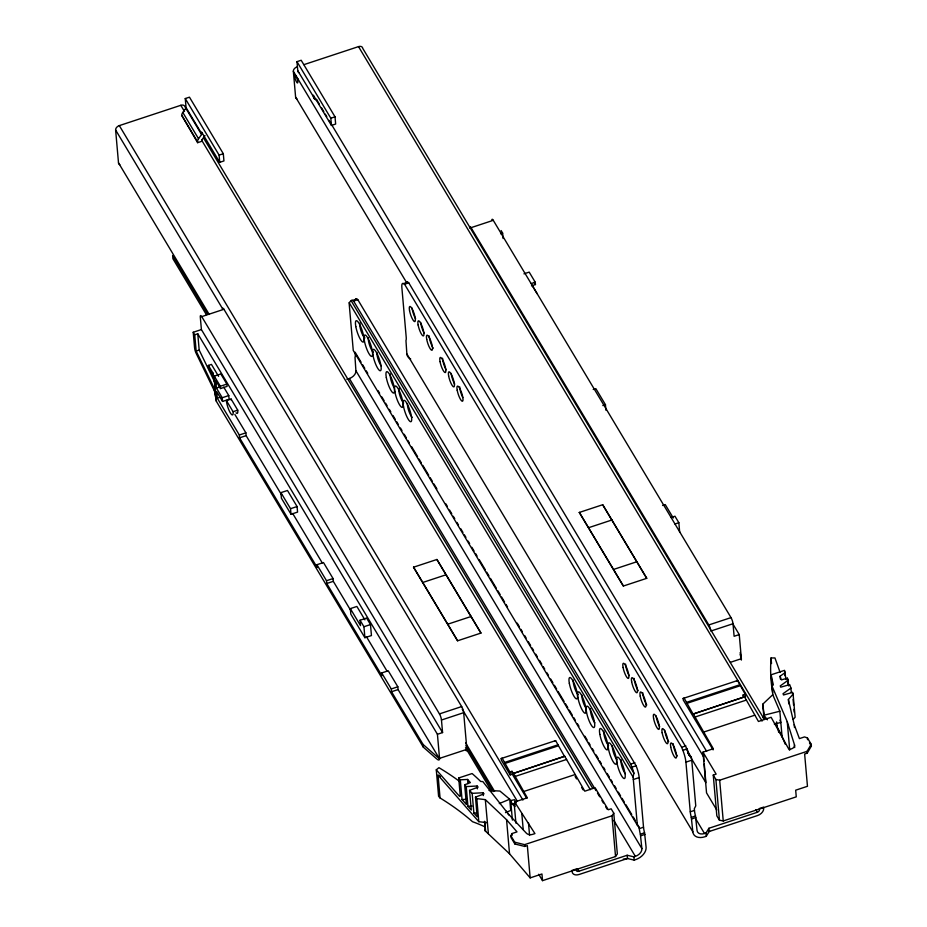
<?xml version="1.0" encoding="UTF-8"?>
<svg xmlns="http://www.w3.org/2000/svg" width="927" height="927" viewBox="0 0 927 927"><rect width="100%" height="100%" fill="white"/><g stroke="black" fill="none" stroke-linecap="round" stroke-linejoin="round"><path stroke-width="1.39" d="M485.157 829.792L485.25 830.94L509.537 853.79L530.163 877.881L541.947 873.987L542.527 880.65L615.54 856.536L617.336 853.941L613.778 813.188L611.148 808.808L608.286 809.758L595.122 787.765L584.786 791.183L564.705 756.258L513.28 773.466L511.982 771.299L509.885 771.994L502.225 758.251L501.206 758.529L501.322 760.082L510.186 774.902L512.283 774.207L526.745 798.367M530.163 877.881L527.336 845.598L524.752 846.444L514.879 843.987L511.067 837.614L510.904 835.806L511.913 833.57L516.999 831.89L506.559 819.7L485.319 799.619L476.791 798.622L475.47 797.127L484.045 793.871L483.071 792.77L472.156 793.338L469.549 790.372L478.112 787.116L477.15 786.015L466.223 786.583L464.659 784.787L470.371 782.62L467.59 779.445L460.302 779.816L458.691 777.973L472.11 773.547A293.349 204.508 -5 0 1 480.696 781.473L482.84 781.577L508.228 813.836L526.432 833.257A5.064 3.523 -5 0 0 532.608 834.37L534.937 833.593L514.636 801.994L527.312 797.811L513.407 773.199M513.28 773.466L564.705 756.258M713.095 749.862L683.257 700.001L683.141 698.437L684.149 698.17L693.106 714.068L744.532 696.861L758.448 721.473L771.125 717.289L789.086 749.653L791.426 748.877A5.064 3.523 -5 0 0 794.451 744.729L787.243 721.681L772.017 686.073L773.35 684.81A293.349 204.508 -5 0 1 771.171 674.775L784.59 670.337L785.969 679.491M693.106 714.068L744.532 696.861M693.234 713.813L713.315 748.738L702.979 752.145L716.131 774.126L713.257 775.076L716.826 815.83L719.445 820.21L723.245 820.963L796.258 796.849L795.679 790.186L807.463 786.293L804.636 754.01L807.22 753.153L807.069 751.345L811.218 744.254L807.405 737.88L804.485 736.93L799.41 738.61L794.219 724.694L788.379 699.514L793.106 694.149L792.492 692.423L783.5 694.972L783.048 693.697L790.928 688.054L789.7 684.624L780.719 687.174L780.256 685.899L788.135 680.256L787.405 678.182L781.403 679.885L780.094 676.223L785.354 672.457M807.22 753.153L811.38 746.061L811.218 744.254M705.968 833.049L708.9 828.274L757.301 812.284A2.526 1.715 -30.9 0 0 759.48 809.7L759.375 808.529L763.581 807.139L763.686 808.309A7.08 4.809 -30.9 0 1 757.591 815.528L709.178 831.519L706.247 836.305L704.81 836.78A12.144 8.239 -30.9 0 1 692.828 831.82L406.86 353.929L405.956 340.545A12.642 2.908 71.7 0 0 406.2 337.104L401.854 287.428A12.642 2.908 71.7 0 1 403.558 283.592L407.764 282.202L408.761 282.839L687.058 748.946A12.642 2.908 71.7 0 1 689.062 755.03A15.655 2.155 51.7 0 0 691.403 757.602A12.642 2.908 71.7 0 1 691.762 760.21L695.76 805.876L694.323 808.692L694.474 810.407A12.642 2.908 71.7 0 0 695.505 815.992L697.034 830.43A7.59 5.156 -30.9 0 0 704.52 833.524L705.968 833.049L706.247 836.305M510.904 835.806L514.717 842.179L524.589 844.648L611.982 815.783L613.778 813.188M197.625 142.677L181.819 115.493A5.817 3.951 -30.9 0 1 182.804 112.457L185.84 108.25A1.263 0.857 -30.9 0 0 186.06 107.59L185.261 98.552L189.467 97.173L223.314 153.72L223.94 160.939L219.734 162.329L201.623 132.063L201.785 133.87A1.263 0.857 -30.9 0 1 201.565 134.531L198.54 138.737A5.817 3.951 -30.9 0 0 197.544 141.773L197.625 142.677L201.831 141.286L201.75 140.383A1.263 0.857 -30.9 0 1 201.97 139.722L205.006 135.516M793.234 719.364L795.123 717.22L793.106 694.149M764.057 718.228L762.666 704.265L772.77 694.694L771.171 674.775M485.18 826.954A346.999 129.224 -16.6 0 0 472.538 821.716A288.61 201.205 -5 0 0 440.058 797.973L438.598 796.305L436.281 769.804L438.923 767.672A293.349 204.508 -5 0 1 459.641 781.473M762.724 717.579L764.96 716.548L767.429 719.816M499.294 803.558L509.723 799.225L510.707 810.465L505.493 812.631M298.749 72.596A5.817 3.951 -30.9 0 1 297.764 70.695L296.976 61.657L301.182 60.267L335.018 116.825L335.655 124.044L331.449 125.435L313.338 95.168L313.488 96.976A5.817 3.951 -30.9 0 0 314.948 99.212L317.324 100.556M209.178 314.392L118.505 162.862L115.62 130A4.299 2.92 -30.9 0 1 119.328 125.609L180.788 105.307A4.299 2.92 -30.9 0 1 185.029 107.069M303.882 64.658L358.517 46.617A4.299 2.92 -30.9 0 1 362.758 48.366L764.335 719.422M219.734 162.329L219.108 155.11L223.314 153.72M331.449 125.435L330.812 118.216L335.018 116.825M437.718 759.677A4.774 1.9 60.1 0 0 438.738 759.978L439.004 759.908A4.519 1.796 60.1 0 0 439.491 759.248L439.56 758.912A4.554 1.043 71.7 0 0 439.537 758.379L437.428 734.277L442.573 732.573L201.402 329.56L200.302 316.999A4.554 1.043 71.7 0 1 201.727 316.617L223.928 309.282L461.669 706.571A4.554 1.043 71.7 0 1 463.674 712.689L466.884 749.352A4.554 1.043 71.7 0 1 465.968 750.464M469.641 228.042A4.554 1.043 71.7 0 1 471.067 227.66L493.268 220.325L731.009 617.614A4.554 1.043 71.7 0 1 733.014 623.732L734.114 636.281L739.248 634.578L732.573 623.419M194.6 348.054L193.222 332.26L201.402 329.56M436.976 759.143L423.315 747.15L216.408 401.403L214.334 388.517L196.153 351.066L194.728 334.786L197.764 333.778L437.428 734.277M500.603 233.755L502.631 233.094L501.113 230.556M196.153 351.066L199.189 350.07L197.764 333.778M639.167 826.907L637.336 825.181L353.268 350.476L349.27 304.798A12.642 2.908 71.7 0 1 349.224 302.735A15.655 8.447 -84.5 0 1 351.171 300.765A12.642 2.908 71.7 0 1 352.608 300.418L356.814 299.027L357.81 299.676L636.119 765.772A12.642 2.908 71.7 0 1 639.178 777.568L643.523 827.232A12.642 2.908 71.7 0 0 644.566 832.817L646.096 847.255A12.144 8.239 -30.9 0 1 635.632 859.63L634.195 860.105L627.452 858.518L579.039 874.509A7.08 4.809 -30.9 0 1 572.052 871.612L571.947 870.43L576.165 869.039L576.258 870.221A2.526 1.715 -30.9 0 0 578.761 871.253L627.162 855.262L633.906 856.849L635.354 856.374A7.59 5.156 -30.9 0 0 641.89 848.645L640.36 834.207A12.642 2.908 71.7 0 1 639.317 828.622L636.942 823.188M352.608 300.418L353.604 301.055L357.81 299.676M403.558 283.592L404.554 284.23L408.761 282.839M216.176 398.714L215.18 386.443L213.256 376.223L208.668 368.552L208.401 365.412L211.437 364.404L218.587 376.35M208.401 365.412L212.99 373.083L214.902 383.291L214.276 376.119L220.823 373.963L226.883 384.091L227.08 386.385L220.533 388.552L215.771 380.58L216.42 388.031L222.225 397.729L222.55 401.426L229.096 399.27L228.772 395.574L223.697 387.08M523.952 273.836L529.19 272.109L535.25 282.237L535.447 284.543L531.519 285.84M220.533 388.552L220.336 386.246L226.883 384.091M531.322 283.535L535.25 282.237M216.42 388.031L220.348 386.733M350.962 610.847L333.303 581.333L333.06 578.552L323.477 562.55L316.93 564.705L317.173 567.486L239.572 437.811L239.328 434.995L217.312 398.216L219.931 397.347M222.225 397.729L228.772 395.574M237.741 410.163L233.071 411.704A8.853 2.039 71.7 0 1 230.336 412.897A8.853 2.039 71.7 0 1 226.408 400.58L231.09 399.039L237.741 410.163A8.853 2.039 71.7 0 1 236.049 412.805M346.883 379.317L349.375 378.494A7.59 5.156 -30.9 0 0 355.91 370.754L355.006 357.37A12.642 2.908 71.7 0 0 355.25 353.929L355.099 352.214L361.055 362.156M239.328 434.995L245.875 432.839L234.867 414.439M239.572 437.811L246.118 435.644L245.875 432.839M280.927 492.643L287.474 490.476L297.08 506.536L297.567 512.098L291.02 514.253L281.414 498.205L280.927 492.643L290.533 508.691L291.02 514.253M593.222 389.491L595.841 388.633L605.447 404.682L605.934 410.244M290.533 508.691L297.08 506.536M602.828 405.551L605.447 404.682M381.704 672.944L391.287 688.958L391.53 691.739L423.083 744.462L439.56 758.912L398.077 689.572L397.834 686.791L388.251 670.789L381.704 672.944L381.947 675.725L326.756 583.5L326.513 580.719L333.06 578.552M326.756 583.5L333.303 581.333M413.546 567.197L436.918 559.479L480.951 633.071L457.59 640.789L413.546 567.197L457.59 640.789M579.329 512.446L602.701 504.728L646.745 578.321L623.373 586.038L579.329 512.446L623.373 586.038M423.013 582.388L446.385 574.67M588.796 527.637L612.168 519.908M350.336 608.622L360.522 625.644L360.047 620.233L366.594 618.066L370.487 624.566L371.449 635.551L364.902 637.706L350.823 614.184L350.336 608.622L356.883 606.455L364.89 619.839M662.631 505.47L665.25 504.612L673.257 517.984M671.032 517.521L674.96 516.223L678.854 522.724L679.688 532.33M364.902 637.706L363.94 626.733L370.487 624.566M674.926 524.022L678.854 522.724M447.984 624.126L471.356 616.409M613.778 569.363L637.15 561.646M391.287 688.958L397.834 686.791M391.53 691.739L398.077 689.572M201.727 316.617L439.468 713.906L461.669 706.571M471.067 227.66L708.807 624.949L731.009 617.614M442.573 732.573L441.472 720.024L463.674 712.689M712.121 630.627L733.014 623.732M439.537 758.379L466.884 749.352M730.43 662.307L741.357 658.691L739.248 634.578M501.206 758.529L555.621 740.615L564.578 756.513M683.141 698.437L737.556 680.534L745.215 694.265L745.517 697.174M504.705 762.423L558.112 744.775M686.64 702.33L740.036 684.694M504.809 763.5L558.205 745.864M686.733 703.408L740.14 685.771M743.315 696.895L743.118 694.96L745.215 694.265M515.308 776.386L566.606 759.433M695.134 716.988L746.432 700.047M523.57 791.565L574.879 774.624M703.408 732.168L754.705 715.227M353.604 301.055L630.696 764.103L634.902 762.712M404.554 284.23L681.646 747.278L685.853 745.887M516.281 802.759L514.462 799.723L510.673 800.534L512.272 804.091L514.948 803.211M630.696 764.103L631.913 767.162L636.119 765.772M692.828 831.82L691.299 817.382A12.642 2.908 71.7 0 1 690.267 811.797L685.922 762.133A12.642 2.908 71.7 0 0 682.851 750.325L687.058 748.946M637.336 825.181L633.338 779.503L639.178 777.568M685.922 762.133L691.762 760.21M713.257 775.076L715.887 779.456L719.676 780.21L807.069 751.345M639.317 828.622L643.523 827.232M690.267 811.797L694.474 810.407M640.36 834.207L644.566 832.817M691.299 817.382L695.505 815.992M640.766 835.76L644.972 834.381M691.704 818.935L695.91 817.544M736.536 680.8L737.556 680.534M554.613 740.893L555.621 740.615M772.77 694.694L779.839 711.229L764.288 715.146L762.666 704.265M774.346 724.103L780.824 722.469A293.349 204.508 -5 0 1 779.92 720.128M460.302 779.816L462.028 799.526L466.884 799.271M466.223 786.583L467.95 806.281L472.052 806.073M472.156 793.338L473.871 813.037L476.605 812.898M772.666 692.863L772.562 692.307A293.349 204.508 -5 0 1 771.044 657.973L774.949 657.938L780.082 672.307M489.039 790.488L499.92 791.044L509.723 799.225M440.058 797.973L438.065 775.215L478.807 821.693L487.428 822.701M512.272 804.091L515.03 806.49L514.636 801.994M436.281 769.804L459.097 795.841A2.538 0.834 65.4 0 0 460.244 795.517M462.028 799.526L466.385 804.485L464.659 784.787M467.95 806.281L471.275 810.071L469.549 790.372M473.871 813.037L477.196 816.826L475.47 797.127M534.091 282.26L535.447 284.543M809.468 742.875L811.38 746.061M532.063 285.226L537.139 293.72M358.517 46.617L762.11 721.044M743.118 694.96L744.416 697.127M602.701 504.728L646.745 578.321M755.818 809.792L757.301 812.284M296.976 61.657L330.812 118.216M316.385 99.201L319.351 104.172M321.588 107.903L323.813 111.622M325.307 114.114L326.791 116.593M329.015 120.325L330.51 122.804M331.993 125.284L706.594 751.276M297.764 70.695L314.948 99.212M297.057 66.906A4.299 2.92 -30.9 0 0 293.349 71.298L703.639 756.907L704.01 761.206M686.2 748.912L691.403 757.602M293.349 71.298L295.609 97.126L406.258 282.017M687.695 752.318L705.899 782.736L704.265 764.08M687.579 752.55L689.062 755.03M716.78 810.001L706.548 792.898L702.979 752.145M695.609 818.634L704.52 833.524M351.171 300.765L633.906 773.245A15.655 8.447 -84.5 0 1 632.979 776.896A12.642 2.908 71.7 0 1 633.338 779.503M349.224 302.735L632.979 776.896M362.538 364.635L364.774 368.367M366.258 370.846L367.741 373.338M378.158 390.73L379.641 393.222M381.878 396.953L384.102 400.673M385.586 403.164L387.08 405.644M389.305 409.375L390.8 411.855M393.025 415.586L395.261 419.317M396.744 421.797L398.228 424.288M400.464 428.019L401.947 430.499M404.184 434.23L406.408 437.961M407.903 440.441L409.386 442.921M411.623 446.652L417.567 456.594M419.05 459.085L421.287 462.805M422.77 465.296L428.726 475.238M430.209 477.718L432.445 481.449M433.929 483.929L436.907 488.9M445.829 503.813L447.312 506.304M449.549 510.035L451.773 513.755M453.257 516.246L454.751 518.726M456.976 522.457L458.471 524.937M460.696 528.668L462.932 532.399M464.415 534.879L465.899 537.37M468.135 541.101L469.618 543.581M471.855 547.312L474.079 551.044M475.574 553.523L477.057 556.015M479.294 559.734L485.238 569.676M486.721 572.168L488.958 575.887M490.441 578.378L496.397 588.321M497.88 590.8L500.117 594.531M501.6 597.023L504.578 601.994M506.061 604.474L507.544 606.953M517.22 623.118L519.444 626.837M520.928 629.329L522.422 631.808M524.647 635.54L526.142 638.031M528.367 641.751L530.603 645.482M532.086 647.961L533.57 650.453M535.806 654.184L537.289 656.664M539.526 660.395L541.75 664.126M543.245 666.606L544.728 669.097M546.965 672.817L548.448 675.308M550.684 679.039L552.909 682.759M554.392 685.25L556.629 688.97M558.112 691.461L564.068 701.403M565.551 703.883L567.788 707.614M569.271 710.105L572.249 715.076M573.732 717.556L575.215 720.047M577.451 723.767L578.935 726.258M584.891 736.2L587.115 739.92M588.599 742.411L590.093 744.891M592.318 748.622L593.813 751.113M596.038 754.833L598.274 758.564M599.757 761.055L601.241 763.535M603.477 767.266L604.96 769.746M607.197 773.477L609.421 777.208M610.916 779.688L612.399 782.179M614.636 785.899L616.119 788.39M618.355 792.121L620.58 795.841M622.063 798.332L624.3 802.064M625.783 804.543L631.739 814.485M633.222 816.965L635.458 820.696M355.91 370.754L641.89 848.645M185.261 98.552L219.108 155.11M349.375 378.494L595.98 790.592M597.463 793.072L599.699 796.791M601.924 800.522L603.407 803.002M605.632 806.722L607.127 809.213M613.813 820.383L635.354 856.374M186.06 107.59L201.785 133.87M185.84 108.25L201.565 134.531M203.604 138.088L592.701 788.321M180.788 105.307L184.508 111.518M201.599 140.093L590.325 789.677M182.804 112.457L198.54 138.737M181.819 115.493L197.544 141.773M575.099 776.502L576.559 778.935M581.646 787.44L583.106 789.874M436.918 559.479L480.951 633.071M577.266 868.773L578.761 871.253M119.328 125.609L522.921 800.047M115.62 130L222.723 308.969M462.214 709.178L517.196 801.044M465.609 742.898L494.589 791.345M506.478 811.218L508.714 814.937M207.532 313.824L172.631 255.504L172.92 258.749L206.327 314.589M465.945 745.656L493.431 791.565M465.493 747.672L491.484 791.102M538.714 874.277L542.527 880.65M193.222 332.26L194.728 334.786M214.276 376.119L220.336 386.246M360.047 620.233L363.94 626.733M226.408 400.58L233.071 411.704M246.118 435.644L281.588 494.925M292.677 513.454L322.237 562.863M366.42 636.675L387.022 671.113M222.55 401.426L216.744 391.727L217.312 398.216M316.93 564.705L326.513 580.719M199.189 350.07L215.806 384.288M216.408 401.403L214.577 391.275L196.176 353.372A4.554 1.043 71.7 0 1 194.74 349.004M775.887 723.211A352.503 121.564 -9.5 0 0 776.965 726.2A353.152 121.785 -9.5 0 0 781.09 734.138L785.331 744.323M681.646 747.278L682.851 750.325M741.206 659.445L741.403 660.036L740.175 652.515M740.291 654.462L740.8 657.289M511.982 771.299L512.283 774.207M509.885 771.994L510.186 774.902M807.405 737.88L807.556 739.688M792.492 692.423L792.736 695.238M793.106 699.456L793.593 705.088M793.964 709.306L794.207 712.121M794.219 724.694L794.474 727.533M790.928 688.054L791.299 692.272M794.451 744.729L794.706 747.568M788.135 680.256L788.634 685.887M787.405 678.182L787.892 683.813M788.379 699.514L788.761 703.836M784.717 671.693L785.065 675.737M787.243 721.681L789.723 750.094M780.094 676.223L780.349 679.039M779.839 711.229L782.064 736.698M778.344 729.352L778.587 732.168M771.044 657.973L771.531 663.547M776.594 721.901L776.965 726.2M719.676 780.21L723.245 820.963M715.887 779.456L719.445 820.21M708.9 828.274L709.178 831.519M633.906 856.849L634.195 860.105M627.162 855.262L627.452 858.518M611.982 815.783L615.54 856.536M502.631 233.094L503.106 238.517M528.471 822.782L529.584 835.436M521.855 814.068L523.21 829.526M524.589 844.648L524.752 846.444M514.415 806.096L515.91 823.153M514.717 842.179L514.879 843.987M510.673 800.534L512.388 820.094M511.913 833.57L512.075 835.378M506.559 819.7L509.537 853.79M485.319 799.619L488.39 833.709M483.071 792.77L483.326 795.586M484.786 821.693L485.621 831.218M484.473 821.31L485.319 831.009M477.15 786.015L477.393 788.831M476.791 798.622L478.807 821.693M467.59 779.445L467.961 783.663M458.691 777.973L460.244 795.505M423.083 744.462L423.315 747.15M214.821 383.152L215.087 386.292M212.99 373.083L213.256 376.223M214.334 388.517L214.577 391.275M491.82 220.244A4.554 1.043 71.7 0 1 493.268 220.325M708.807 624.949A4.554 1.043 71.7 0 1 710.812 631.067M741.357 658.691A4.554 1.043 71.7 0 1 741.38 659.224M433.245 348.17A7.961 1.831 71.7 0 1 432.782 347.451M432.306 346.594A7.961 1.831 71.7 0 1 429.236 335.922M424.195 333.117A7.961 1.831 71.7 0 1 420.696 322.411M415.62 318.784A7.961 1.831 71.7 0 1 412.121 308.077M406.547 282.665A15.655 2.155 51.7 0 0 406.327 282.55A12.642 2.908 71.7 0 1 407.764 282.202M410.684 358.969A12.144 8.239 -30.9 0 1 406.86 353.929M709.7 830.859A5.052 3.523 -5 0 1 708.495 831.623M668.691 741.635A7.961 1.831 71.7 0 1 664.729 730.209M677.278 755.968A7.961 1.831 71.7 0 1 673.269 743.721M659.653 726.583A7.961 1.831 71.7 0 1 656.154 715.876M629.155 675.598A7.961 1.831 71.7 0 1 625.609 664.068M646.768 704.995A7.961 1.831 71.7 0 1 642.77 692.736M638.193 690.65A7.961 1.831 71.7 0 1 634.184 678.402M446.119 369.757A7.961 1.831 71.7 0 1 442.585 358.216M454.705 384.091A7.961 1.831 71.7 0 1 451.206 373.384M462.805 397.579A7.961 1.831 71.7 0 1 459.746 386.895M703.639 756.907A4.299 2.92 -30.9 0 1 703.941 755.366M297.926 79.177A4.044 0.927 71.7 0 1 297.718 78.575M296.964 98.911A4.299 2.92 -30.9 0 1 295.609 97.126M231.182 400.082A8.853 2.039 71.7 0 1 231.09 399.039M222.48 309.201A4.554 1.043 71.7 0 1 223.928 309.282M439.468 713.906A4.554 1.043 71.7 0 1 441.472 720.024M438.065 775.215A288.61 201.205 -5 0 1 440.383 776.641M381.333 366.014A7.961 1.831 71.7 0 1 378.158 359.525A7.961 1.831 71.7 0 1 376.918 352.527M373.164 352.063A7.961 1.831 71.7 0 1 369.583 345.192A7.961 1.831 71.7 0 1 368.448 337.66M364.937 337.938A7.961 1.831 71.7 0 1 360.997 330.858A7.961 1.831 71.7 0 1 360.047 322.978M412.248 417.382A7.961 1.831 71.7 0 1 408.865 411.101A7.961 1.831 71.7 0 1 407.428 403.5M403.662 403.036A7.961 1.831 71.7 0 1 399.896 395.574A7.961 1.831 71.7 0 1 399.131 388.286M394.242 387.764A7.961 1.831 71.7 0 1 390.974 380.047A7.961 1.831 71.7 0 1 390.557 373.952M586.281 708.506A7.961 1.831 71.7 0 1 583.106 702.017A7.961 1.831 71.7 0 1 581.878 695.007M578.112 694.555A7.961 1.831 71.7 0 1 574.531 687.683A7.961 1.831 71.7 0 1 573.396 680.151M594.867 722.84A7.961 1.831 71.7 0 1 591.496 715.76A7.961 1.831 71.7 0 1 590.557 708.819M625.366 773.813A7.961 1.831 71.7 0 1 622.005 766.733A7.961 1.831 71.7 0 1 621.067 759.792M616.791 759.48A7.961 1.831 71.7 0 1 613.616 752.991A7.961 1.831 71.7 0 1 612.376 745.98M608.61 745.528A7.961 1.831 71.7 0 1 605.03 738.657A7.961 1.831 71.7 0 1 603.906 731.125M631.913 767.162A12.642 2.908 71.7 0 1 633.906 773.245M355.203 299.885A12.642 2.908 71.7 0 1 356.814 299.027M627.811 858.135A5.052 3.523 -5 0 1 623.35 859.062M119.85 164.647A4.299 2.92 -30.9 0 1 118.505 162.862M418.123 324.983A7.961 1.831 71.7 0 0 423.372 335.922A7.961 1.831 71.7 0 0 421.194 324.16A7.961 1.831 71.7 0 0 418.123 324.983M409.549 310.649A7.961 1.831 71.7 0 0 414.798 321.588A7.961 1.831 71.7 0 0 412.619 309.827A7.961 1.831 71.7 0 0 409.549 310.649M440.047 361.623A7.961 1.831 71.7 0 0 445.296 372.561A7.961 1.831 71.7 0 0 443.118 360.8A7.961 1.831 71.7 0 0 440.047 361.623M426.71 339.317A7.961 1.831 71.7 0 0 431.947 350.267A7.961 1.831 71.7 0 0 429.769 338.494A7.961 1.831 71.7 0 0 426.71 339.317M670.742 747.116A7.961 1.831 71.7 0 0 675.98 758.054A7.961 1.831 71.7 0 0 673.802 746.293A7.961 1.831 71.7 0 0 670.742 747.116M662.156 732.782A7.961 1.831 71.7 0 0 667.405 743.721A7.961 1.831 71.7 0 0 665.227 731.959A7.961 1.831 71.7 0 0 662.156 732.782M653.581 718.437A7.961 1.831 71.7 0 0 658.83 729.387A7.961 1.831 71.7 0 0 656.652 717.614A7.961 1.831 71.7 0 0 653.581 718.437M640.233 696.142A7.961 1.831 71.7 0 0 645.482 707.081A7.961 1.831 71.7 0 0 643.303 695.32A7.961 1.831 71.7 0 0 640.233 696.142M631.658 681.797A7.961 1.831 71.7 0 0 636.907 692.747A7.961 1.831 71.7 0 0 634.717 680.986A7.961 1.831 71.7 0 0 631.658 681.797M623.071 667.463A7.961 1.831 71.7 0 0 628.321 678.413A7.961 1.831 71.7 0 0 626.142 666.64A7.961 1.831 71.7 0 0 623.071 667.463M457.208 390.29A7.961 1.831 71.7 0 0 462.457 401.24A7.961 1.831 71.7 0 0 460.279 389.467A7.961 1.831 71.7 0 0 457.208 390.29M448.633 375.956A7.961 1.831 71.7 0 0 453.882 386.895A7.961 1.831 71.7 0 0 451.692 375.134A7.961 1.831 71.7 0 0 448.633 375.956M294.867 77.393A4.044 0.927 71.7 0 0 297.532 82.955A4.044 0.927 71.7 0 0 296.431 76.976A4.044 0.927 71.7 0 0 294.867 77.393M372.978 355.296A11.251 2.584 71.7 0 0 380.394 370.754A11.251 2.584 71.7 0 0 377.312 354.126A11.251 2.584 71.7 0 0 372.978 355.296M386.327 377.59A11.251 2.584 71.7 0 0 393.732 393.06A11.251 2.584 71.7 0 0 390.661 376.432A11.251 2.584 71.7 0 0 386.327 377.59M364.404 340.951A11.251 2.584 71.7 0 0 371.808 356.42A11.251 2.584 71.7 0 0 368.737 339.792A11.251 2.584 71.7 0 0 364.404 340.951M355.817 326.617A11.251 2.584 71.7 0 0 363.233 342.086A11.251 2.584 71.7 0 0 360.151 325.458A11.251 2.584 71.7 0 0 355.817 326.617M403.488 406.269A11.251 2.584 71.7 0 0 410.893 421.727A11.251 2.584 71.7 0 0 407.822 405.111A11.251 2.584 71.7 0 0 403.488 406.269M394.902 391.924A11.251 2.584 71.7 0 0 402.318 407.393A11.251 2.584 71.7 0 0 399.236 390.765A11.251 2.584 71.7 0 0 394.902 391.924M577.927 697.776A11.251 2.584 71.7 0 0 585.343 713.234A11.251 2.584 71.7 0 0 582.26 696.617A11.251 2.584 71.7 0 0 577.927 697.776M569.352 683.442A11.251 2.584 71.7 0 0 576.756 698.9A11.251 2.584 71.7 0 0 573.686 682.284A11.251 2.584 71.7 0 0 569.352 683.442M586.513 712.11A11.251 2.584 71.7 0 0 593.917 727.579A11.251 2.584 71.7 0 0 590.847 710.951A11.251 2.584 71.7 0 0 586.513 712.11M617.011 763.083A11.251 2.584 71.7 0 0 624.427 778.553A11.251 2.584 71.7 0 0 621.345 761.924A11.251 2.584 71.7 0 0 617.011 763.083M608.436 748.749A11.251 2.584 71.7 0 0 615.841 764.219A11.251 2.584 71.7 0 0 612.77 747.591A11.251 2.584 71.7 0 0 608.436 748.749M599.85 734.416A11.251 2.584 71.7 0 0 607.266 749.873A11.251 2.584 71.7 0 0 604.184 733.257A11.251 2.584 71.7 0 0 599.85 734.416"/></g></svg>
